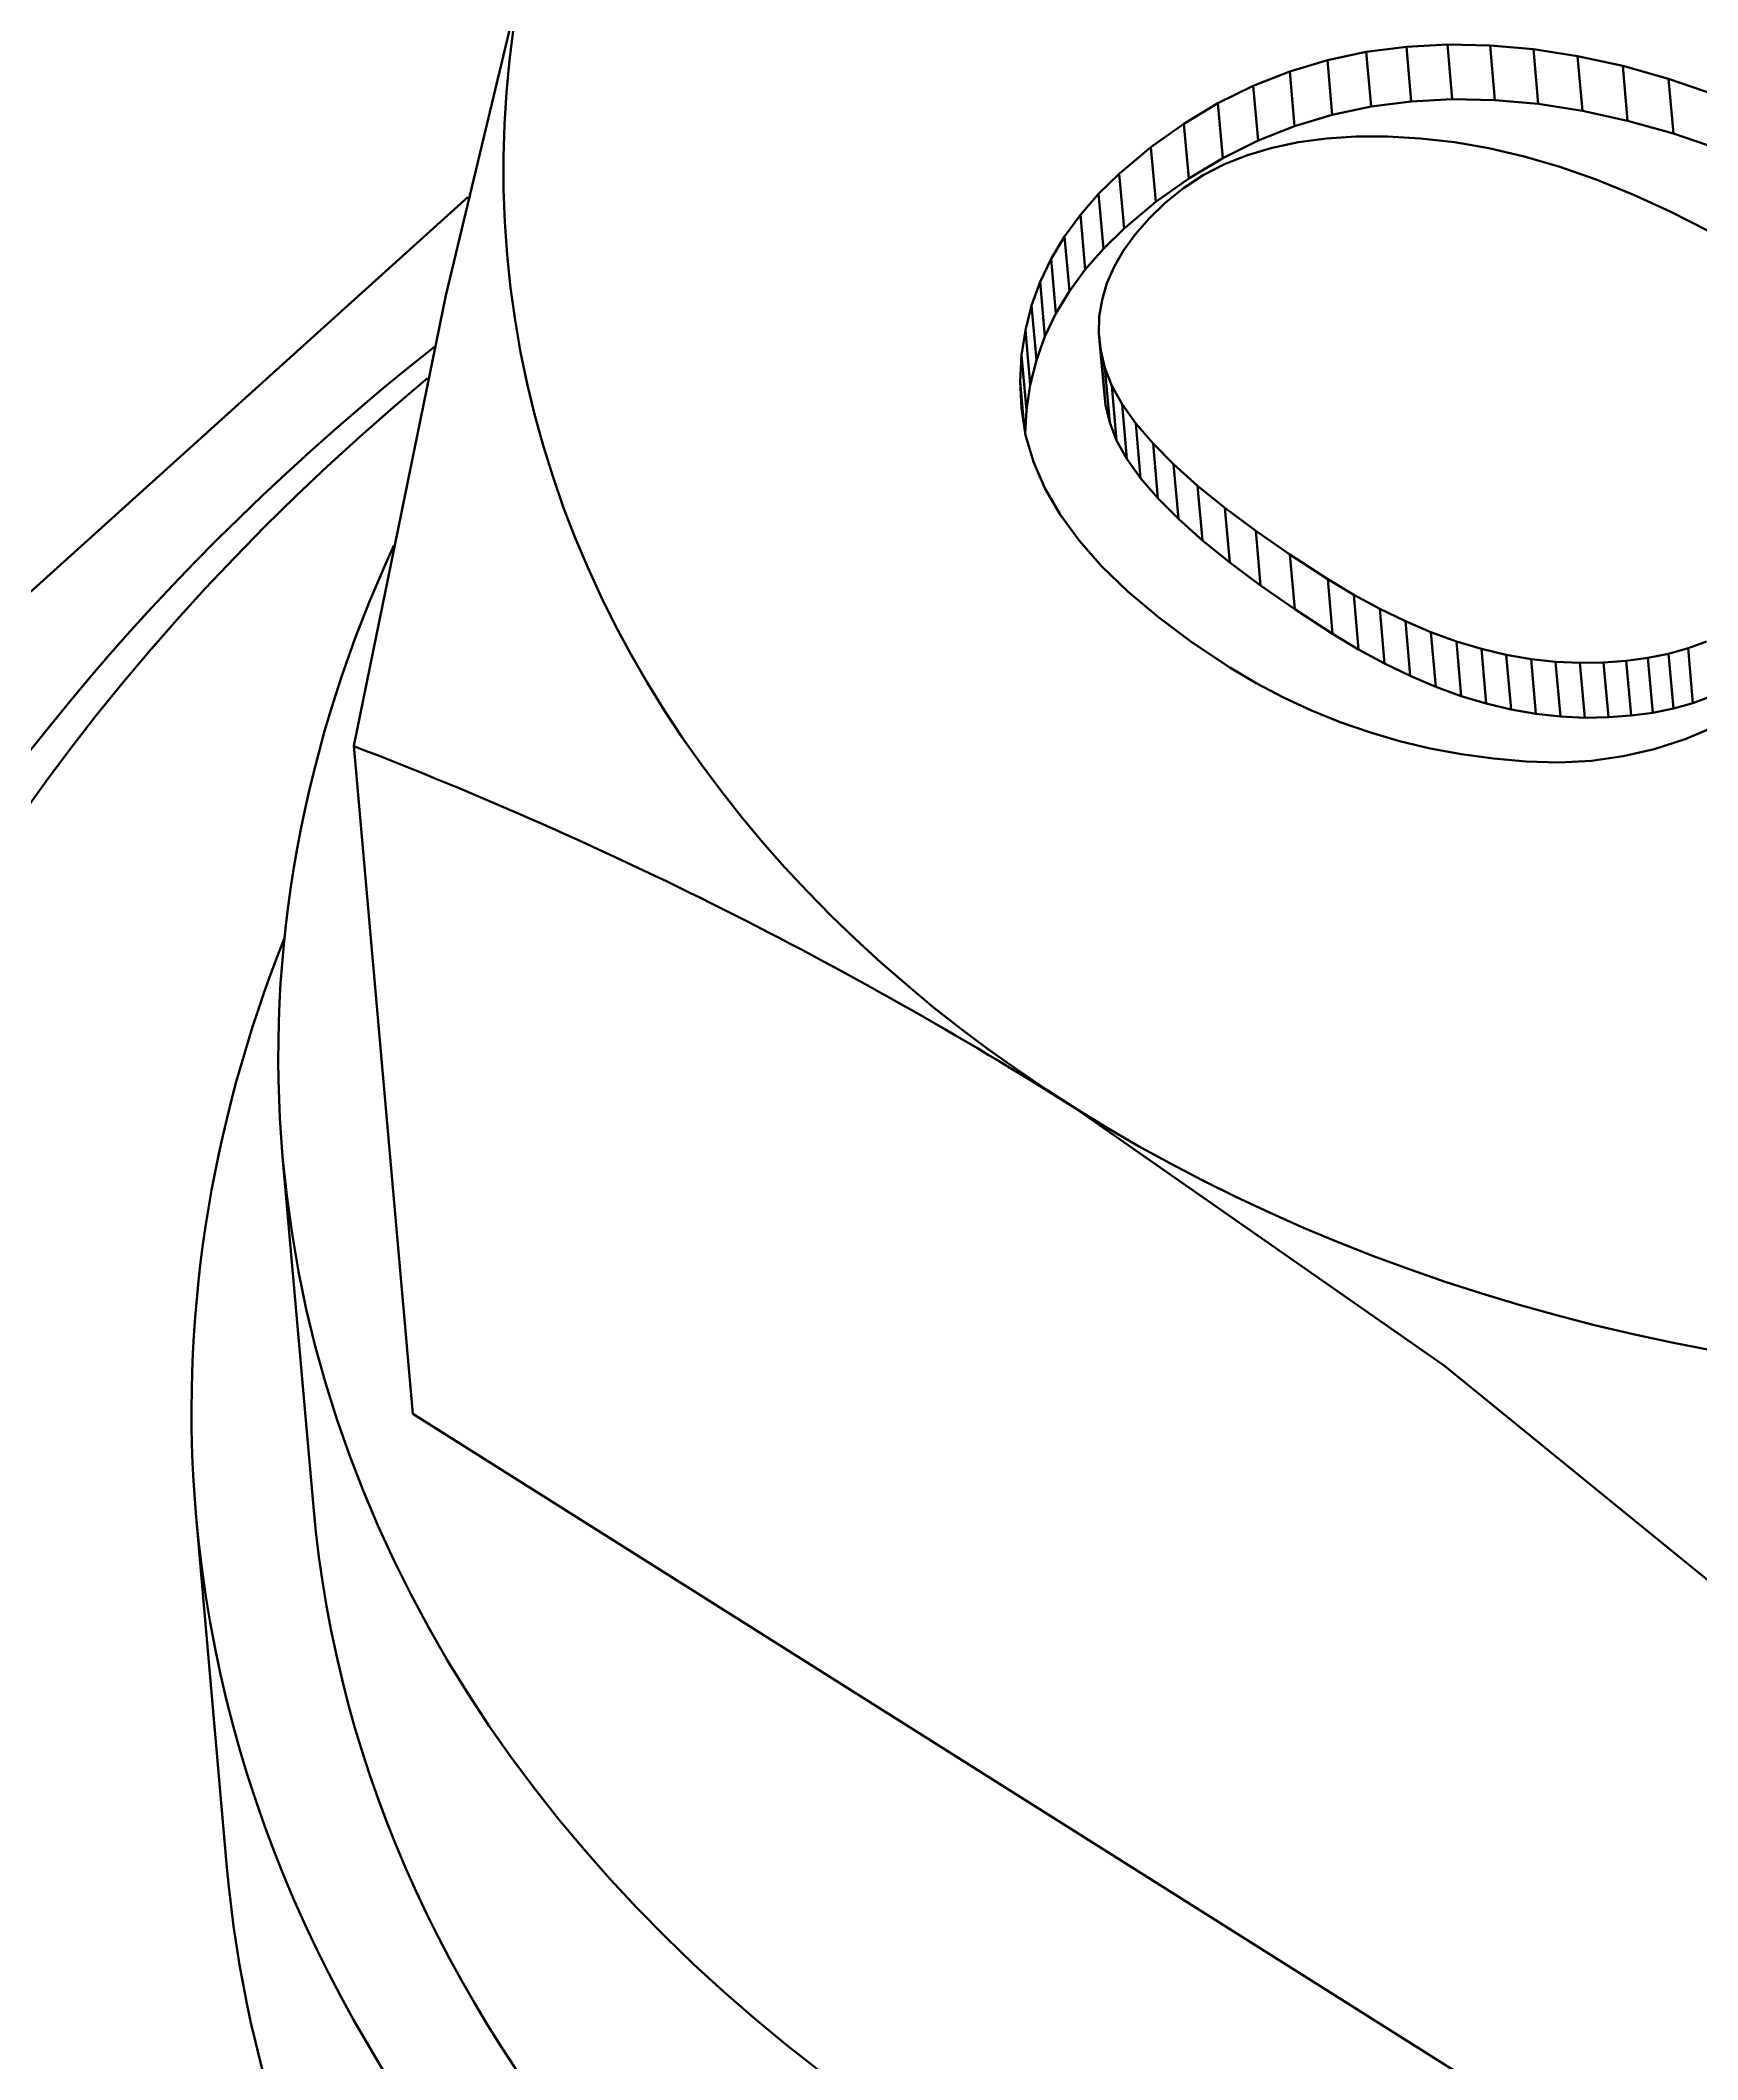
# Model space of a CAD drawing. Header units: millimetres. Extents: x -10155 to 20189, y -25550 to -22580.
# Drawn here: x -7251.61 to -7246.68, y -24875.97 to -24869.97 of the extents above; entities that cross this region are included whole.
import ezdxf

# ---------------------------------------------------------------- set-up
doc = ezdxf.new("R2010")
doc.units = ezdxf.units.MM
doc.layers.add('word_dim', color=253, linetype='Continuous')
doc.styles.get("Standard").update_dxf_attribs({"font": 'romans.shx', "bigfont": 'bigfont.shx'})
doc.dimstyles.new('RS-1-5', dxfattribs={"dimscale": 5, "dimtxt": 3.5, "dimasz": 3, "dimexe": 1, "dimexo": 0, "dimgap": 1, "dimtad": 3, "dimdsep": 46, "dimtxsty": 'Standard', "dimblk1": 'OPEN', "dimblk2": 'OPEN', "dimsah": 1, "dimcen": 0, "dimclrd": 256, "dimclre": 256, "dimclrt": 3, "dimadec": 0, "dimazin": 0, "dimtfac": 1, "dimtmove": 0, "dimatfit": 3, "dimldrblk": 'OPEN', "dimfxl": 0, "dimtolj": 1, "dimtzin": 0, "dimarcsym": 0})

# ---------------------------------------------------------------- blocks, each defined once
blk = doc.blocks.new('aa1')
for p, q in [((-0.4, 0.06667), (0, 0)), ((0, 0), (-1, 0)), ((-0.4, -0.06667), (0, 0))]:
    blk.add_line(p, q)
blk = doc.blocks.new('aa2')
blk.add_circle((0, 0), 1)
blk = doc.blocks.new('*D762')
at = {"layer": 'DEFPOINTS', "color": 0, "linetype": 'Continuous', "ltscale": 2}
for p in [(-7226.1579, -24679.755), (-7646.6043, -25260.5564), (-7646.6043, -25260.5564)]:
    blk.add_point(p, dxfattribs=at)
at = {"layer": 'word_dim', "linetype": 'Continuous', "lineweight": -2, "ltscale": 2}
blk.add_line((-7248.1474, -24710.1312), (-7624.6148, -25230.1802), dxfattribs=at)
at = {"layer": 'word_dim', "linetype": 'Continuous', "lineweight": -2, "ltscale": 2, "xscale": 37.5, "yscale": 37.5, "zscale": 37.5}
for name, p, rotation in [('aa1', (-7226.1579, -24679.755), 54.0989427561739), ('aa2', (-7646.6043, -25260.5564), 234.0989427561739)]:
    blk.add_blockref(name, p, dxfattribs=dict(at, rotation=rotation))
at = {"layer": 'word_dim', "color": 3, "linetype": 'Continuous', "ltscale": 2, "insert": (-7436.3811, -24970.1557), "char_height": 0.000005, "attachment_point": 5, "rotation": 54.09894}
blk.add_mtext('\\A1;717.01', dxfattribs=at)
blk = doc.blocks.new('_Open')
at = {"color": 0, "lineweight": -2}
for p, q in [((-1, 0.16667), (0, 0)), ((-1, -0.16667), (0, 0)), ((0, 0), (-1, 0))]:
    blk.add_line(p, q, dxfattribs=at)
blk = doc.blocks.new('*D763')
at = {"layer": 'DEFPOINTS', "color": 0, "linetype": 'Continuous', "ltscale": 2}
for p in [(-7225.1428, -24575.297), (-7783.8646, -25152.4524), (-7783.8646, -25152.4524)]:
    blk.add_point(p, dxfattribs=at)
at = {"layer": 'word_dim', "linetype": 'Continuous', "lineweight": -2, "ltscale": 2}
blk.add_line((-7251.2256, -24602.2403), (-7757.7819, -25125.5091), dxfattribs=at)
at = {"layer": 'word_dim', "linetype": 'Continuous', "lineweight": -2, "ltscale": 2, "xscale": 37.5, "yscale": 37.5, "zscale": 37.5}
for name, p, rotation in [('aa1', (-7225.1428, -24575.297), 45.92974469953645), ('aa2', (-7783.8646, -25152.4524), 225.9297446995365)]:
    blk.add_blockref(name, p, dxfattribs=dict(at, rotation=rotation))
at = {"layer": 'word_dim', "color": 3, "linetype": 'Continuous', "ltscale": 2, "insert": (-7504.5037, -24863.8747), "char_height": 0.000005, "attachment_point": 5, "rotation": 45.92974}
blk.add_mtext('\\A1;803.29', dxfattribs=at)
blk = doc.blocks.new('A$C43226BF8')
at = {"color": 7, "lineweight": 35, "ltscale": 0.002952}
for p, q in [((360.6472, -894.9664), (360.7626, -894.9418)), ((360.6616, -895.129), (360.777, -895.1044))]:
    blk.add_line(p, q, dxfattribs=at)
at = {"color": 7, "lineweight": 35, "ltscale": 0.003004}
blk.add_line((360.7626, -894.9418), (360.8818, -894.9263), dxfattribs=at)
at = {"color": 7, "lineweight": 35, "ltscale": 0.004081}
for p, q in [((360.7626, -894.9418), (360.777, -895.1044)), ((361.1306, -894.9224), (361.145, -895.085)), ((361.3911, -894.9544), (361.4055, -895.117)), ((360.5351, -895), (360.5495, -895.1626)), ((360.6472, -894.9664), (360.6616, -895.129)), ((360.2204, -895.1554), (360.2348, -895.318)), ((360.1225, -895.2252), (360.1369, -895.3878)), ((360.0283, -895.3042), (360.0427, -895.4668)), ((359.9667, -895.364), (359.9811, -895.5266)), ((359.8654, -895.4902), (359.8798, -895.6528)), ((359.7673, -895.6958), (359.7817, -895.8584)), ((359.9677, -895.7786), (359.9821, -895.9412)), ((359.7377, -895.8436), (359.7521, -896.0062)), ((359.9731, -895.8295), (359.9875, -895.9921)), ((359.9853, -895.881), (359.9997, -896.0436)), ((360.0058, -895.9338), (360.0202, -896.0964)), ((360.0366, -895.9889), (360.051, -896.1515)), ((360.1896, -896.1672), (360.204, -896.3298)), ((360.3425, -896.2973), (360.3569, -896.4599)), ((360.434, -896.3655), (360.4484, -896.5281)), ((360.5358, -896.4359), (360.5502, -896.5985)), ((360.8791, -896.6342), (360.8935, -896.7968)), ((360.955, -896.6664), (360.9694, -896.829)), ((361.1791, -896.734), (361.1935, -896.8966)), ((361.3256, -896.7549), (361.34, -896.9175)), ((361.3979, -896.7581), (361.4123, -896.9207)), ((361.4684, -896.757), (361.4828, -896.9196)), ((361.6, -896.7433), (361.6144, -896.9059)), ((361.6613, -896.7308), (361.6757, -896.8934))]:
    blk.add_line(p, q, dxfattribs=at)
at = {"color": 7, "lineweight": 35, "ltscale": 0.003068}
for p, q in [((360.8818, -894.9263), (361.0043, -894.9198)), ((360.8959, -895.0889), (361.0185, -895.0824))]:
    blk.add_line(p, q, dxfattribs=at)
at = {"color": 7, "lineweight": 35, "ltscale": 0.00408}
for p, q in [((360.8818, -894.9263), (360.8959, -895.0889)), ((361.0043, -894.9198), (361.0185, -895.0824)), ((361.2597, -894.9338), (361.2739, -895.0964)), ((361.6616, -895.0217), (361.6757, -895.1843)), ((360.4267, -895.0427), (360.4409, -895.2053)), ((359.9125, -895.426), (359.9267, -895.5886)), ((359.8256, -895.5565), (359.8398, -895.7191)), ((359.7929, -895.6251), (359.8071, -895.7877)), ((359.749, -895.7687), (359.7631, -895.9313)), ((360.0776, -896.0462), (360.0917, -896.2088)), ((360.1286, -896.1056), (360.1428, -896.2682)), ((360.2612, -896.2311), (360.2753, -896.3937)), ((360.6479, -896.5086), (360.662, -896.6712)), ((360.8027, -896.5972), (360.8168, -896.7598)), ((361.0305, -896.6939), (361.0446, -896.8565)), ((361.1052, -896.7163), (361.1193, -896.8789))]:
    blk.add_line(p, q, dxfattribs=at)
at = {"color": 7, "lineweight": 35, "ltscale": 0.003156}
blk.add_line((361.0043, -894.9198), (361.1306, -894.9224), dxfattribs=at)
at = {"color": 7, "lineweight": 35, "ltscale": 0.003241}
blk.add_line((361.1306, -894.9224), (361.2597, -894.9338), dxfattribs=at)
at = {"color": 7, "lineweight": 35, "ltscale": 0.003323}
blk.add_line((361.2597, -894.9338), (361.3911, -894.9544), dxfattribs=at)
at = {"color": 7, "lineweight": 35, "ltscale": 0.003429}
blk.add_line((361.3911, -894.9544), (361.5251, -894.9835), dxfattribs=at)
at = {"color": 7, "lineweight": 35, "ltscale": 0.002913}
blk.add_line((360.4267, -895.0427), (360.5351, -895), dxfattribs=at)
at = {"color": 7, "lineweight": 35, "ltscale": 0.002925}
for p, q in [((360.5351, -895), (360.6472, -894.9664)), ((360.5495, -895.1626), (360.6616, -895.129))]:
    blk.add_line(p, q, dxfattribs=at)
at = {"color": 7, "lineweight": 35, "ltscale": 0.003543}
blk.add_line((361.5251, -894.9835), (361.6616, -895.0217), dxfattribs=at)
at = {"color": 7, "lineweight": 35, "ltscale": 0.004084}
for p, q in [((361.5251, -894.9835), (361.5395, -895.1463)), ((360.3217, -895.0945), (360.3361, -895.2572)), ((361.5358, -896.752), (361.5502, -896.9147)), ((361.7194, -896.7145), (361.7338, -896.8772))]:
    blk.add_line(p, q, dxfattribs=at)
at = {"color": 7, "lineweight": 35, "ltscale": 0.003661}
blk.add_line((361.6616, -895.0217), (361.8002, -895.0689), dxfattribs=at)
at = {"color": 7, "lineweight": 35, "ltscale": 0.002926}
blk.add_line((360.3217, -895.0945), (360.4267, -895.0427), dxfattribs=at)
at = {"color": 7, "lineweight": 35, "ltscale": 0.003162}
blk.add_line((361.0185, -895.0824), (361.145, -895.085), dxfattribs=at)
at = {"color": 7, "lineweight": 35, "ltscale": 0.002955}
for p, q in [((360.2204, -895.1554), (360.3217, -895.0945)), ((361.5556, -895.3655), (361.446, -895.3213))]:
    blk.add_line(p, q, dxfattribs=at)
at = {"color": 7, "lineweight": 35, "ltscale": 0.002998}
blk.add_line((360.777, -895.1044), (360.8959, -895.0889), dxfattribs=at)
at = {"color": 7, "lineweight": 35, "ltscale": 0.003235}
blk.add_line((361.145, -895.085), (361.2739, -895.0964), dxfattribs=at)
at = {"color": 7, "lineweight": 35, "ltscale": 0.00333}
blk.add_line((361.2739, -895.0964), (361.4055, -895.117), dxfattribs=at)
at = {"color": 7, "lineweight": 35, "ltscale": 0.00343}
blk.add_line((361.4055, -895.117), (361.5395, -895.1463), dxfattribs=at)
at = {"color": 7, "lineweight": 35, "ltscale": 0.003006}
for p, q in [((360.1225, -895.2252), (360.2204, -895.1554)), ((360.1369, -895.3878), (360.2348, -895.318))]:
    blk.add_line(p, q, dxfattribs=at)
at = {"color": 7, "lineweight": 35, "ltscale": 0.002919}
blk.add_line((360.4409, -895.2053), (360.5495, -895.1626), dxfattribs=at)
at = {"color": 7, "lineweight": 35, "ltscale": 0.002099}
blk.add_line((360.6445, -895.1991), (360.5612, -895.21), dxfattribs=at)
at = {"color": 7, "lineweight": 35, "ltscale": 0.002208}
blk.add_line((360.7326, -895.1935), (360.6445, -895.1991), dxfattribs=at)
at = {"color": 7, "lineweight": 35, "ltscale": 0.002325}
blk.add_line((360.8256, -895.1935), (360.7326, -895.1935), dxfattribs=at)
at = {"color": 7, "lineweight": 35, "ltscale": 0.002451}
blk.add_line((360.9235, -895.1989), (360.8256, -895.1935), dxfattribs=at)
at = {"color": 7, "lineweight": 35, "ltscale": 0.002543}
blk.add_line((361.0246, -895.2102), (360.9235, -895.1989), dxfattribs=at)
at = {"color": 7, "lineweight": 35, "ltscale": 0.003536}
blk.add_line((361.5395, -895.1463), (361.6757, -895.1843), dxfattribs=at)
at = {"color": 7, "lineweight": 35, "ltscale": 0.003667}
blk.add_line((361.6757, -895.1843), (361.8146, -895.2315), dxfattribs=at)
at = {"color": 7, "lineweight": 35, "ltscale": 0.003074}
for p, q in [((360.0283, -895.3042), (360.1225, -895.2252)), ((360.0427, -895.4668), (360.1369, -895.3878))]:
    blk.add_line(p, q, dxfattribs=at)
at = {"color": 7, "lineweight": 35, "ltscale": 0.002954}
blk.add_line((360.2348, -895.318), (360.3361, -895.2572), dxfattribs=at)
at = {"color": 7, "lineweight": 35, "ltscale": 0.002922}
blk.add_line((360.3361, -895.2572), (360.4409, -895.2053), dxfattribs=at)
at = {"color": 7, "lineweight": 35, "ltscale": 0.001846}
blk.add_line((360.4096, -895.2483), (360.341, -895.2756), dxfattribs=at)
at = {"color": 7, "lineweight": 35, "ltscale": 0.001911}
blk.add_line((360.4828, -895.2265), (360.4096, -895.2483), dxfattribs=at)
at = {"color": 7, "lineweight": 35, "ltscale": 0.002002}
blk.add_line((360.5612, -895.21), (360.4828, -895.2265), dxfattribs=at)
at = {"color": 7, "lineweight": 35, "ltscale": 0.002608}
blk.add_line((361.1274, -895.2282), (361.0246, -895.2102), dxfattribs=at)
at = {"color": 7, "lineweight": 35, "ltscale": 0.002683}
blk.add_line((361.2319, -895.2526), (361.1274, -895.2282), dxfattribs=at)
at = {"color": 7, "lineweight": 35, "ltscale": 0.002767}
blk.add_line((361.3381, -895.2837), (361.2319, -895.2526), dxfattribs=at)
at = {"color": 7, "lineweight": 35, "ltscale": 0.002145}
for p, q in [((359.9667, -895.364), (360.0283, -895.3042)), ((359.9811, -895.5266), (360.0427, -895.4668))]:
    blk.add_line(p, q, dxfattribs=at)
at = {"color": 7, "lineweight": 35, "ltscale": 0.001749}
blk.add_line((360.2773, -895.3084), (360.2187, -895.3466), dxfattribs=at)
at = {"color": 7, "lineweight": 35, "ltscale": 0.001791}
blk.add_line((360.341, -895.2756), (360.2773, -895.3084), dxfattribs=at)
at = {"color": 7, "lineweight": 35, "ltscale": 0.002857}
blk.add_line((361.446, -895.3213), (361.3381, -895.2837), dxfattribs=at)
at = {"color": 7, "lineweight": 35, "ltscale": 0.227664}
blk.add_line((351.3303, -901.474), (358.0912, -895.3733), dxfattribs=at)
at = {"color": 7, "lineweight": 35, "ltscale": 0.002059}
blk.add_line((359.9125, -895.426), (359.9667, -895.364), dxfattribs=at)
at = {"color": 7, "lineweight": 35, "ltscale": 0.001731}
blk.add_line((360.2187, -895.3466), (360.165, -895.3903), dxfattribs=at)
at = {"color": 7, "lineweight": 35, "ltscale": 0.003054}
blk.add_line((361.6667, -895.4163), (361.5556, -895.3655), dxfattribs=at)
at = {"color": 7, "lineweight": 35, "ltscale": 0.001991}
blk.add_line((359.8654, -895.4902), (359.9125, -895.426), dxfattribs=at)
at = {"color": 7, "lineweight": 35, "ltscale": 0.001572}
blk.add_line((360.1169, -895.4369), (360.0754, -895.4841), dxfattribs=at)
at = {"color": 7, "lineweight": 35, "ltscale": 0.001675}
blk.add_line((360.165, -895.3903), (360.1169, -895.4369), dxfattribs=at)
at = {"color": 7, "lineweight": 35, "ltscale": 0.003164}
blk.add_line((361.7795, -895.4736), (361.6667, -895.4163), dxfattribs=at)
at = {"color": 7, "lineweight": 35, "ltscale": 0.001933}
blk.add_line((359.8256, -895.5565), (359.8654, -895.4902), dxfattribs=at)
at = {"color": 7, "lineweight": 35, "ltscale": 0.001472}
blk.add_line((360.0754, -895.4841), (360.0407, -895.5317), dxfattribs=at)
at = {"color": 7, "lineweight": 35, "ltscale": 0.0019}
for p, q in [((359.7929, -895.6251), (359.8256, -895.5565)), ((359.8071, -895.7877), (359.8398, -895.7191))]:
    blk.add_line(p, q, dxfattribs=at)
at = {"color": 7, "lineweight": 35, "ltscale": 0.002063}
blk.add_line((359.9267, -895.5886), (359.9811, -895.5266), dxfattribs=at)
at = {"color": 7, "lineweight": 35, "ltscale": 0.001398}
blk.add_line((360.0407, -895.5317), (360.0126, -895.5801), dxfattribs=at)
at = {"color": 7, "lineweight": 35, "ltscale": 0.001987}
blk.add_line((359.8798, -895.6528), (359.9267, -895.5886), dxfattribs=at)
at = {"color": 7, "lineweight": 35, "ltscale": 0.001331}
blk.add_line((360.0126, -895.5801), (359.9914, -895.6289), dxfattribs=at)
at = {"color": 7, "lineweight": 35, "ltscale": 0.00188}
for p, q in [((359.7673, -895.6958), (359.7929, -895.6251)), ((359.7631, -895.9313), (359.7817, -895.8584))]:
    blk.add_line(p, q, dxfattribs=at)
at = {"color": 7, "lineweight": 35, "ltscale": 0.001936}
blk.add_line((359.8398, -895.7191), (359.8798, -895.6528), dxfattribs=at)
at = {"color": 7, "lineweight": 35, "ltscale": 0.001264}
blk.add_line((359.977, -895.6782), (359.9689, -895.7282), dxfattribs=at)
at = {"color": 7, "lineweight": 35, "ltscale": 0.001284}
blk.add_line((359.9914, -895.6289), (359.977, -895.6782), dxfattribs=at)
at = {"color": 7, "lineweight": 35, "ltscale": 0.001879}
blk.add_line((359.749, -895.7687), (359.7673, -895.6958), dxfattribs=at)
at = {"color": 7, "lineweight": 35, "ltscale": 0.001261}
blk.add_line((359.9689, -895.7282), (359.9677, -895.7786), dxfattribs=at)
at = {"color": 7, "lineweight": 35, "ltscale": 0.001895}
blk.add_line((359.7377, -895.8436), (359.749, -895.7687), dxfattribs=at)
at = {"color": 7, "lineweight": 35, "ltscale": 0.001878}
blk.add_line((359.7817, -895.8584), (359.8071, -895.7877), dxfattribs=at)
at = {"color": 7, "lineweight": 35, "ltscale": 0.00128}
for p, q in [((359.9677, -895.7786), (359.9731, -895.8295)), ((359.9821, -895.9412), (359.9875, -895.9921))]:
    blk.add_line(p, q, dxfattribs=at)
at = {"color": 7, "lineweight": 35, "ltscale": 0.001934}
blk.add_line((359.7338, -895.9209), (359.7377, -895.8436), dxfattribs=at)
at = {"color": 7, "lineweight": 35, "ltscale": 0.001324}
for p, q in [((359.9731, -895.8295), (359.9853, -895.881)), ((359.9875, -895.9921), (359.9997, -896.0436))]:
    blk.add_line(p, q, dxfattribs=at)
at = {"color": 7, "lineweight": 35, "ltscale": 0.001985}
blk.add_line((359.7372, -896.0003), (359.7338, -895.9209), dxfattribs=at)
at = {"color": 7, "lineweight": 35, "ltscale": 0.003388}
blk.add_line((359.7338, -895.9209), (359.7458, -896.0559), dxfattribs=at)
at = {"color": 7, "lineweight": 35, "ltscale": 0.001417}
for p, q in [((359.9853, -895.881), (360.0058, -895.9338)), ((359.9997, -896.0436), (360.0202, -896.0964))]:
    blk.add_line(p, q, dxfattribs=at)
at = {"color": 7, "lineweight": 35, "ltscale": 0.001894}
blk.add_line((359.7521, -896.0062), (359.7631, -895.9313), dxfattribs=at)
at = {"color": 7, "lineweight": 35, "ltscale": 0.001577}
for p, q in [((360.0058, -895.9338), (360.0366, -895.9889)), ((360.0202, -896.0964), (360.051, -896.1515))]:
    blk.add_line(p, q, dxfattribs=at)
at = {"color": 7, "lineweight": 35, "ltscale": 0.002028}
blk.add_line((359.7495, -896.0805), (359.7372, -896.0003), dxfattribs=at)
at = {"color": 7, "lineweight": 35, "ltscale": 0.001708}
blk.add_line((359.7487, -896.0745), (359.7521, -896.0062), dxfattribs=at)
at = {"color": 7, "lineweight": 35, "ltscale": 0.001761}
blk.add_line((360.0366, -895.9889), (360.0776, -896.0462), dxfattribs=at)
at = {"color": 7, "lineweight": 35, "ltscale": 0.002071}
blk.add_line((359.7729, -896.1599), (359.7495, -896.0805), dxfattribs=at)
at = {"color": 7, "lineweight": 35, "ltscale": 0.001959}
for p, q in [((360.0776, -896.0462), (360.1286, -896.1056)), ((360.0917, -896.2088), (360.1428, -896.2682))]:
    blk.add_line(p, q, dxfattribs=at)
at = {"color": 7, "lineweight": 35, "ltscale": 0.002148}
blk.add_line((359.8073, -896.2387), (359.7729, -896.1599), dxfattribs=at)
at = {"color": 7, "lineweight": 35, "ltscale": 0.001757}
blk.add_line((360.051, -896.1515), (360.0917, -896.2088), dxfattribs=at)
at = {"color": 7, "lineweight": 35, "ltscale": 0.002169}
blk.add_line((360.1286, -896.1056), (360.1896, -896.1672), dxfattribs=at)
at = {"color": 7, "lineweight": 35, "ltscale": 0.002397}
blk.add_line((360.1896, -896.1672), (360.2612, -896.2311), dxfattribs=at)
at = {"color": 7, "lineweight": 35, "ltscale": 0.002259}
blk.add_line((359.8527, -896.3168), (359.8073, -896.2387), dxfattribs=at)
at = {"color": 7, "lineweight": 35, "ltscale": 0.002173}
blk.add_line((360.1428, -896.2682), (360.204, -896.3298), dxfattribs=at)
at = {"color": 7, "lineweight": 35, "ltscale": 0.00262}
blk.add_line((360.2612, -896.2311), (360.3425, -896.2973), dxfattribs=at)
at = {"color": 7, "lineweight": 35, "ltscale": 0.002394}
blk.add_line((359.9091, -896.3942), (359.8527, -896.3168), dxfattribs=at)
at = {"color": 7, "lineweight": 35, "ltscale": 0.002392}
blk.add_line((360.204, -896.3298), (360.2753, -896.3937), dxfattribs=at)
at = {"color": 7, "lineweight": 35, "ltscale": 0.002855}
for p, q in [((360.3425, -896.2973), (360.434, -896.3655)), ((360.3569, -896.4599), (360.4484, -896.5281))]:
    blk.add_line(p, q, dxfattribs=at)
at = {"color": 7, "lineweight": 35, "ltscale": 0.002558}
blk.add_line((359.9767, -896.471), (359.9091, -896.3942), dxfattribs=at)
at = {"color": 7, "lineweight": 35, "ltscale": 0.002625}
blk.add_line((360.2753, -896.3937), (360.3569, -896.4599), dxfattribs=at)
at = {"color": 7, "lineweight": 35, "ltscale": 0.003095}
for p, q in [((360.434, -896.3655), (360.5358, -896.4359)), ((360.4484, -896.5281), (360.5502, -896.5985))]:
    blk.add_line(p, q, dxfattribs=at)
at = {"color": 7, "lineweight": 35, "ltscale": 0.003339}
blk.add_line((360.5358, -896.4359), (360.6479, -896.5086), dxfattribs=at)
at = {"color": 7, "lineweight": 35, "ltscale": 0.00273}
blk.add_line((360.0551, -896.547), (359.9767, -896.471), dxfattribs=at)
at = {"color": 7, "lineweight": 35, "ltscale": 0.002264}
blk.add_line((360.6479, -896.5086), (360.7255, -896.5552), dxfattribs=at)
at = {"color": 7, "lineweight": 35, "ltscale": 0.002928}
blk.add_line((360.1447, -896.6224), (360.0551, -896.547), dxfattribs=at)
at = {"color": 7, "lineweight": 35, "ltscale": 0.002196}
blk.add_line((360.7255, -896.5552), (360.8027, -896.5972), dxfattribs=at)
at = {"color": 7, "lineweight": 35, "ltscale": 0.004083}
for p, q in [((360.7255, -896.5552), (360.7397, -896.7179)), ((361.2529, -896.7468), (361.267, -896.9096))]:
    blk.add_line(p, q, dxfattribs=at)
at = {"color": 7, "lineweight": 35, "ltscale": 0.003127}
blk.add_line((360.2451, -896.6972), (360.1447, -896.6224), dxfattribs=at)
at = {"color": 7, "lineweight": 35, "ltscale": 0.003333}
blk.add_line((360.5502, -896.5985), (360.662, -896.6712), dxfattribs=at)
at = {"color": 7, "lineweight": 35, "ltscale": 0.002122}
blk.add_line((360.8027, -896.5972), (360.8791, -896.6342), dxfattribs=at)
at = {"color": 7, "lineweight": 35, "ltscale": 0.002062}
for p, q in [((360.8791, -896.6342), (360.955, -896.6664)), ((360.8935, -896.7968), (360.9694, -896.829))]:
    blk.add_line(p, q, dxfattribs=at)
at = {"color": 7, "lineweight": 35, "ltscale": 0.003348}
blk.add_line((360.3566, -896.7713), (360.2451, -896.6972), dxfattribs=at)
at = {"color": 7, "lineweight": 35, "ltscale": 0.002266}
blk.add_line((360.662, -896.6712), (360.7397, -896.7179), dxfattribs=at)
at = {"color": 7, "lineweight": 35, "ltscale": 0.002007}
blk.add_line((360.955, -896.6664), (361.0305, -896.6939), dxfattribs=at)
at = {"color": 7, "lineweight": 35, "ltscale": 0.00195}
for p, q in [((361.0305, -896.6939), (361.1052, -896.7163)), ((361.0446, -896.8565), (361.1193, -896.8789))]:
    blk.add_line(p, q, dxfattribs=at)
at = {"color": 7, "lineweight": 35, "ltscale": 0.001467}
blk.add_line((361.7194, -896.7145), (361.7746, -896.6945), dxfattribs=at)
at = {"color": 7, "lineweight": 35, "ltscale": 0.002194}
blk.add_line((360.7397, -896.7179), (360.8168, -896.7598), dxfattribs=at)
at = {"color": 7, "lineweight": 35, "ltscale": 0.002128}
blk.add_line((360.8168, -896.7598), (360.8935, -896.7968), dxfattribs=at)
at = {"color": 7, "lineweight": 35, "ltscale": 0.001902}
blk.add_line((361.1052, -896.7163), (361.1791, -896.734), dxfattribs=at)
at = {"color": 7, "lineweight": 35, "ltscale": 0.001871}
blk.add_line((361.1791, -896.734), (361.2529, -896.7468), dxfattribs=at)
at = {"color": 7, "lineweight": 35, "ltscale": 0.00183}
blk.add_line((361.2529, -896.7468), (361.3256, -896.7549), dxfattribs=at)
at = {"color": 7, "lineweight": 35, "ltscale": 0.001808}
for p, q in [((361.3256, -896.7549), (361.3979, -896.7581)), ((361.34, -896.9175), (361.4123, -896.9207))]:
    blk.add_line(p, q, dxfattribs=at)
at = {"color": 7, "lineweight": 35, "ltscale": 0.001764}
for p, q in [((361.3979, -896.7581), (361.4684, -896.757)), ((361.4123, -896.9207), (361.4828, -896.9196))]:
    blk.add_line(p, q, dxfattribs=at)
at = {"color": 7, "lineweight": 35, "ltscale": 0.001689}
for p, q in [((361.4684, -896.757), (361.5358, -896.752)), ((361.4828, -896.9196), (361.5502, -896.9147))]:
    blk.add_line(p, q, dxfattribs=at)
at = {"color": 7, "lineweight": 35, "ltscale": 0.00162}
for p, q in [((361.5358, -896.752), (361.6, -896.7433)), ((361.5502, -896.9147), (361.6144, -896.9059))]:
    blk.add_line(p, q, dxfattribs=at)
at = {"color": 7, "lineweight": 35, "ltscale": 0.001563}
for p, q in [((361.6, -896.7433), (361.6613, -896.7308)), ((361.6144, -896.9059), (361.6757, -896.8934))]:
    blk.add_line(p, q, dxfattribs=at)
at = {"color": 7, "lineweight": 35, "ltscale": 0.001509}
blk.add_line((361.6613, -896.7308), (361.7194, -896.7145), dxfattribs=at)
at = {"color": 7, "lineweight": 35, "ltscale": 0.002297}
blk.add_line((360.4355, -896.8184), (360.3566, -896.7713), dxfattribs=at)
at = {"color": 7, "lineweight": 35, "ltscale": 0.002296}
for p, q in [((360.5168, -896.8611), (360.4355, -896.8184)), ((360.685, -896.9341), (360.5998, -896.8998))]:
    blk.add_line(p, q, dxfattribs=at)
at = {"color": 7, "lineweight": 35, "ltscale": 0.00229}
blk.add_line((360.5998, -896.8998), (360.5168, -896.8611), dxfattribs=at)
at = {"color": 7, "lineweight": 35, "ltscale": 0.002001}
blk.add_line((360.9694, -896.829), (361.0446, -896.8565), dxfattribs=at)
at = {"color": 7, "lineweight": 35, "ltscale": 0.001908}
blk.add_line((361.1193, -896.8789), (361.1935, -896.8966), dxfattribs=at)
at = {"color": 7, "lineweight": 35, "ltscale": 0.001508}
blk.add_line((361.6757, -896.8934), (361.7338, -896.8772), dxfattribs=at)
at = {"color": 7, "lineweight": 35, "ltscale": 0.001463}
blk.add_line((361.7338, -896.8772), (361.7888, -896.8571), dxfattribs=at)
at = {"color": 7, "lineweight": 35, "ltscale": 0.002306}
blk.add_line((360.7722, -896.9642), (360.685, -896.9341), dxfattribs=at)
at = {"color": 7, "lineweight": 35, "ltscale": 0.001865}
blk.add_line((361.1935, -896.8966), (361.267, -896.9096), dxfattribs=at)
at = {"color": 7, "lineweight": 35, "ltscale": 0.001836}
blk.add_line((361.267, -896.9096), (361.34, -896.9175), dxfattribs=at)
at = {"color": 7, "lineweight": 35, "ltscale": 0.049832}
blk.add_line((357.9272, -898.9905), (357.7524, -897.0049), dxfattribs=at)
at = {"color": 7, "lineweight": 35, "ltscale": 0.00232}
blk.add_line((360.8613, -896.9901), (360.7722, -896.9642), dxfattribs=at)
at = {"color": 7, "lineweight": 35, "ltscale": 0.002346}
blk.add_line((360.9526, -897.0119), (360.8613, -896.9901), dxfattribs=at)
at = {"color": 7, "lineweight": 35, "ltscale": 0.0024}
blk.add_line((361.7104, -896.9844), (361.6191, -897.014), dxfattribs=at)
at = {"color": 7, "lineweight": 35, "ltscale": 0.002425}
blk.add_line((361.7997, -896.9467), (361.7104, -896.9844), dxfattribs=at)
at = {"color": 7, "lineweight": 35, "ltscale": 0.002371}
blk.add_line((361.0458, -897.0292), (360.9526, -897.0119), dxfattribs=at)
at = {"color": 7, "lineweight": 35, "ltscale": 0.002404}
blk.add_line((361.1411, -897.0425), (361.0458, -897.0292), dxfattribs=at)
at = {"color": 7, "lineweight": 35, "ltscale": 0.002445}
blk.add_line((361.2385, -897.0514), (361.1411, -897.0425), dxfattribs=at)
at = {"color": 7, "lineweight": 35, "ltscale": 0.002442}
blk.add_line((361.3361, -897.0542), (361.2385, -897.0514), dxfattribs=at)
at = {"color": 7, "lineweight": 35, "ltscale": 0.002402}
blk.add_line((361.4321, -897.049), (361.3361, -897.0542), dxfattribs=at)
at = {"color": 7, "lineweight": 35, "ltscale": 0.00238}
blk.add_line((361.5263, -897.0355), (361.4321, -897.049), dxfattribs=at)
at = {"color": 7, "lineweight": 35, "ltscale": 0.002381}
blk.add_line((361.6191, -897.014), (361.5263, -897.0355), dxfattribs=at)
at = {"color": 7, "lineweight": 35, "ltscale": 0.02612}
for p, q in [((357.5405, -898.2261), (357.632, -899.2669)), ((357.2834, -899.2975), (357.3749, -900.3383))]:
    blk.add_line(p, q, dxfattribs=at)
at = {"color": 7, "lineweight": 35, "ltscale": 0.128097}
blk.add_line((357.9272, -898.9905), (362.2621, -901.7222), dxfattribs=at)
at = {"color": 7, "lineweight": 35}
for points in [[(357.7524, -897.0049), (358.0253, -895.6657), (358.3161, -894.4544), (358.6096, -893.4506), (358.8828, -892.6683)], [(362.0873, -899.7367), (360.9948, -898.8472), (359.8942, -898.0797)]]:
    blk.add_lwpolyline(points, dxfattribs=at)
blk.add_arc((353.362, -908.4303), 12.2395, 57.74375, 68.9797, dxfattribs=at)
for centre, major_axis, start_param, end_param in [((363.1887, -895.1069), (-4.9807, -0.4384), 0.7834483026010904, 7.066633609501281), ((363.6008, -899.7902), (-7.77, -0.6838), 5.453771, 10.198089), ((363.6122, -899.9203), (7.9692, 0.7013), 2.284881, 3.141632), ((363.4177, -897.7088), (5.8772, 0.5172), 2.731651, 3.141632), ((363.4177, -897.7088), (5.8772, 0.5172), 3.141632, 6.283224), ((363.5092, -898.7494), (-6.2258, -0.5479), 5.91831, 6.283224), ((363.5092, -898.7494), (-6.2258, -0.5479), 0.000039, 3.141632), ((363.5092, -898.7494), (-5.8772, -0.5172), 0.000039, 3.141632), ((363.6122, -899.9203), (7.9692, 0.7013), 3.141632, 6.283224), ((363.6008, -899.7902), (-6.2258, -0.5479), 0.783448, 3.141632), ((363.6008, -899.7902), (-6.2258, -0.5479), 0.000039, 0.783448)]:
    blk.add_ellipse(centre, major_axis=major_axis, ratio=0.757392, start_param=start_param, end_param=end_param, dxfattribs=at)
blk = doc.blocks.new('*D832')
at = {"layer": 'DEFPOINTS', "color": 0, "linetype": 'Continuous', "ltscale": 2}
for p in [(-7207.8953, -24841.0683), (-7393.6279, -25350.6538), (-7393.6279, -25350.6538)]:
    blk.add_point(p, dxfattribs=at)
at = {"layer": 'word_dim', "linetype": 'Continuous', "lineweight": -2, "ltscale": 2}
blk.add_line((-7220.7368, -24876.301), (-7380.7864, -25315.4211), dxfattribs=at)
at = {"layer": 'word_dim', "linetype": 'Continuous', "lineweight": -2, "ltscale": 2, "xscale": 37.5, "yscale": 37.5, "zscale": 37.5}
for name, p, rotation in [('aa1', (-7207.8953, -24841.0683), 69.97431818807107), ('aa2', (-7393.6279, -25350.6538), 249.9743181880711)]:
    blk.add_blockref(name, p, dxfattribs=dict(at, rotation=rotation))
at = {"layer": 'word_dim', "color": 3, "linetype": 'Continuous', "ltscale": 2, "insert": (-7300.7616, -25095.8611), "char_height": 0.000005, "attachment_point": 5, "rotation": 69.97432}
blk.add_mtext('\\A1;542.38', dxfattribs=at)
blk = doc.blocks.new('*D838')
at = {"layer": 'DEFPOINTS', "color": 0, "linetype": 'Continuous', "ltscale": 2}
for p in [(-7220.3111, -24635.6106), (-7718.1158, -25208.7699), (-7718.1158, -25208.7699)]:
    blk.add_point(p, dxfattribs=at)
at = {"layer": 'word_dim', "linetype": 'Continuous', "lineweight": -2, "ltscale": 2}
blk.add_line((-7244.901, -24663.9228), (-7693.5259, -25180.4576), dxfattribs=at)
at = {"layer": 'word_dim', "linetype": 'Continuous', "lineweight": -2, "ltscale": 2, "xscale": 37.5, "yscale": 37.5, "zscale": 37.5}
for name, p, rotation in [('aa1', (-7220.3111, -24635.6106), 49.02477972592645), ('aa2', (-7718.1158, -25208.7699), 229.0247797259264)]:
    blk.add_blockref(name, p, dxfattribs=dict(at, rotation=rotation))
at = {"layer": 'word_dim', "color": 3, "linetype": 'Continuous', "ltscale": 2, "insert": (-7469.2135, -24922.1902), "char_height": 0.000005, "attachment_point": 5, "rotation": 49.02478}
blk.add_mtext('\\A1;759.16', dxfattribs=at)

msp = doc.modelspace()

# ---------------------------------------------------------------- block references
at = {"layer": 'word_dim', "linetype": 'Continuous', "ltscale": 2}
msp.add_blockref('A$C43226BF8', (-7608.4275, -23975.061), dxfattribs=at)

# ---------------------------------------------------------------- dimensions: what is measured, and where the dimension line sits
at = {"layer": 'word_dim', "color": 3, "linetype": 'Continuous', "ltscale": 2}
for p1, p2, picture, middle in [((-7225.1428, -24575.297), (-7783.8646, -25152.4524), '*D763', (-7504.5037, -24863.8747)), ((-7220.3111, -24635.6106), (-7718.1158, -25208.7699), '*D838', (-7469.2135, -24922.1902)), ((-7226.1579, -24679.755), (-7646.6043, -25260.5564), '*D762', (-7436.3811, -24970.1557)), ((-7207.8953, -24841.0683), (-7393.6279, -25350.6538), '*D832', (-7300.7616, -25095.8611))]:
    dim = msp.add_aligned_dim(p1=p1, p2=p2, distance=0, dimstyle='RS-1-5', override={"dimtxt": 1e-06, "dimasz": 7.5, "dimgap": 0, "dimblk1": 'aa1', "dimblk2": 'aa2', "dimse1": 1, "dimse2": 1}, dxfattribs=at)
    dim.commit()
    dim.dimension.update_dxf_attribs({"geometry": picture, "text_midpoint": middle})

doc.saveas('drawing.dxf')
